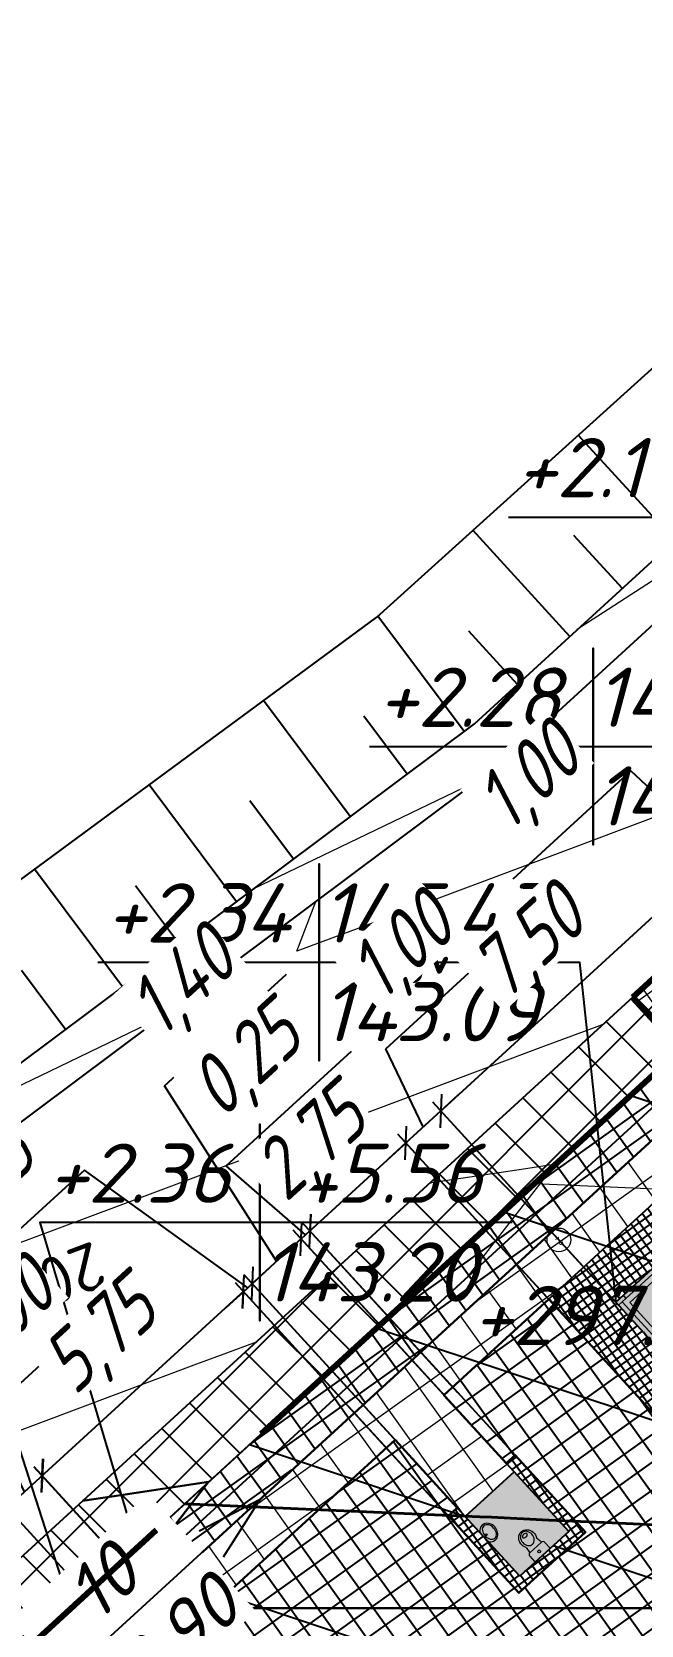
# Model space of a CAD drawing. Header units: metres. Extents: x 2302534 to 2308412, y 452340 to 454783.
# Drawn here: x 2308055.61 to 2308068.46, y 454466.4 to 454500.01 of the extents above; entities that cross this region are included whole.
import ezdxf
from ezdxf.enums import TextEntityAlignment as Align

# ---------------------------------------------------------------- set-up
doc = ezdxf.new("R2010")
doc.units = ezdxf.units.M
doc.linetypes.add('ACAD_ISO02W100', pattern=[15, 12, -3])
doc.linetypes.add('DASHED', pattern=[0.75, 0.5, -0.25])
for name, color, linetype in [('АД_серый', 250, 'Continuous'), ('ВП АД', 7, 'Continuous'), ('ГП_здания', 7, 'Continuous'), ('ГП_ПЗМ', 7, 'Continuous'), ('ГП_ПЗМ @ 0.5 (1)', 7, 'Continuous'), ('ГП_Размеры проезд', 7, 'Continuous'), ('ПП_Дорога_Покрытия_Газон', 3, 'Continuous')]:
    doc.layers.add(name, color=color, linetype=linetype)
for name, color, linetype, lineweight in [('ГП_АД том 3.2.6', 250, 'Continuous', 40), ('ГП_Борт_БР100.20.8', 15, 'Continuous', 30), ('ГП_ВП', 1, 'Continuous', 40), ('ГП_Границы ЗУ', 1, 'Continuous', 50), ('ГП_Контур здания', 250, 'Continuous', 40), ('ПД_Проект_Штрих_Тротуар', 24, 'Continuous', 9)]:
    doc.layers.add(name, color=color, linetype=linetype, lineweight=lineweight)
doc.layers.add('ГП_Штриховка отмостки', color=7, linetype='Continuous', true_color=0xfbfccf)
doc.styles.add('ASML', font='isocpeui.ttf')
doc.styles.add('Ck_rus', font='isocpeur.ttf', dxfattribs={"width": 0.8, "oblique": 15, "height": 2.5})
doc.styles.add('ISOCPEUR', font='isocpeur.ttf')
doc.styles.add('ISOCPEUR.ttf', font='isocpeur.ttf')
doc.styles.add('СПДС', font='isocpeur.ttf')
doc.dimstyles.new('Ck_Линейный р-р', dxfattribs={"dimscale": 0, "dimtxt": 2.5, "dimasz": 1, "dimexe": 0.5, "dimexo": 0.5, "dimtad": 1, "dimzin": 1, "dimtxsty": 'Ck_rus', "dimblk": 'OBLIQUE', "dimcen": 0, "dimdle": 0.1, "dimadec": 0, "dimazin": 0, "dimtfac": 1, "dimtofl": 0, "dimtmove": 1, "dimatfit": 3, "dimfxl": 1, "dimarcsym": 0})

# ---------------------------------------------------------------- blocks, each defined once
blk = doc.blocks.new('АД 3.2.6')
at = {"layer": 'АД_серый'}
h = blk.add_hatch(dxfattribs=at)
h.set_pattern_fill('ANSI37', color=256, scale=0.25)
h.set_pattern_definition([(45, (-2306981.54755, -453219.10406), (-0.56126600757, 0.56126600757), []), (135, (-2306981.54755, -453219.10406), (-0.56126600757, -0.56126600757), [])])
edge = h.paths.add_edge_path()
edge.add_line((1447.455, 1552.309), (1448.993, 1553.496))
edge.add_line((1448.993, 1553.496), (1448.069, 1554.678))
edge.add_line((1448.069, 1554.678), (1446.517, 1553.48))
edge.add_arc((1539.264, 1427.399), 156.52, 126.33875, 128.59765)
edge.add_line((1441.62, 1549.726), (1440.286, 1548.661))
edge.add_line((1440.286, 1548.661), (1432.438, 1542.427))
edge.add_line((1432.438, 1542.427), (1424.532, 1535.683))
edge.add_line((1424.532, 1535.683), (1399.624, 1514.545))
edge.add_line((1399.624, 1514.545), (1338.629, 1462.78))
edge.add_line((1338.629, 1462.78), (1277.634, 1411.016))
edge.add_arc((2570.054, -111.698), 1997.25, 130.323304, 132.475114)
edge.add_line((1221.371, 1361.415), (1158.76, 1304.093))
edge.add_line((1158.76, 1304.093), (1121.882, 1270.33))
edge.add_line((1121.882, 1270.33), (1072.465, 1225.087))
edge.add_line((1072.465, 1225.087), (1074.584, 1224.993))
edge.add_line((1074.584, 1224.993), (1122.895, 1269.223))
edge.add_line((1122.895, 1269.223), (1159.773, 1302.987))
edge.add_line((1159.773, 1302.987), (1222.384, 1360.309))
edge.add_arc((2570.054, -111.698), 1995.75, 130.323304, 132.475114, ccw=False)
edge.add_line((1278.604, 1409.872), (1339.6, 1461.637))
edge.add_line((1339.6, 1461.637), (1400.595, 1513.401))
edge.add_line((1400.595, 1513.401), (1433.38, 1541.224))
edge.add_line((1433.38, 1541.224), (1441.269, 1547.527))
edge.add_line((1441.269, 1547.527), (1442.568, 1548.565))
edge.add_arc((1539.19, 1427.498), 154.897, 126.31553, 128.59291, ccw=False)
for p, q in [((1109.175, 1267.519, 144.46), (1107.14, 1269.742, 144.46)), ((1106.962, 1265.493, 144.46), (1104.913, 1267.732, 144.46)), ((1108.069, 1266.506, 144.46), (1107.048, 1267.621, 144.46)), ((1104.732, 1263.488, 144.46), (1102.911, 1265.924, 144.46)), ((1105.856, 1264.48, 144.46), (1104.828, 1265.603, 144.46)), ((1102.329, 1261.692, 144.46), (1100.498, 1264.142, 144.46)), ((1103.531, 1262.59, 144.46), (1102.618, 1263.811, 144.46)), ((1099.926, 1259.896, 144.46), (1098.083, 1262.362, 144.46)), ((1101.128, 1260.794, 144.46), (1100.209, 1262.023, 144.46)), ((1097.523, 1258.1, 144.46), (1095.667, 1260.583, 144.46)), ((1098.725, 1258.998, 144.46), (1097.8, 1260.235, 144.46)), ((1096.322, 1257.202, 144.46), (1095.391, 1258.447, 144.46)), ((1106.486, 1253.522, 149.182), (1106.486, 1253.522, 149.182)), ((1098.741, 1246.432, 149.182), (1098.741, 1246.432, 149.182))]:
    blk.add_line(p, q, dxfattribs=at)
blk.add_lwpolyline([(1155.02, 1308.126), (1142.508, 1296.67), (1105.624, 1262.913), (1078.629, 1242.735), (1077.451, 1241.854), (1066.387, 1231.725), (1055.329, 1221.59), (1048.628, 1214.099), (1047.288, 1212.602), (1031.872, 1195.38), (736.844, 925.272), (717.749, 911.006), (708.665, 904.219), (686.538, 883.961), (663.087, 857.745), (404.937, 621.401)], dxfattribs=at)
blk.add_lwpolyline([(59.061, 297.283), (1052.55, 1206.854), (1054.025, 1208.205), (1057.401, 1204.516), (1064.777, 1211.27), (1075.841, 1221.399), (1072.465, 1225.087), (1073.94, 1226.437), (1221.371, 1361.415, -0.009404), (1277.723, 1411.091), (1417.195, 1529.457), (1424.532, 1535.683, 0.001297), (1432.438, 1542.427, 0.001252), (1440.286, 1548.661), (1441.585, 1549.698), (1441.62, 1549.726, -0.009857), (1446.517, 1553.48), (1448.069, 1554.678)], format="xyb", dxfattribs=at)
at = {"layer": 'АД_серый', "flags": 128}
blk.add_lwpolyline([(1448.995, 1553.495), (1448.845, 1553.381), (1448.221, 1552.903), (1447.455, 1552.309, 0.009857), (1442.603, 1548.593), (1442.568, 1548.565), (1441.269, 1547.527, -0.001252), (1433.414, 1541.289, -0.001297), (1425.503, 1534.54), (1418.166, 1528.313), (1278.693, 1409.948, 0.009404), (1222.384, 1360.309), (1074.584, 1224.993), (1077.96, 1221.305), (1065.79, 1210.163), (1057.307, 1202.397), (1053.932, 1206.085), (60.074, 296.177, 0.03779), (-4.063, 227.87), (-26.79, 199.672, -0.037789), (-91.804, 130.43), (-211.222, 21.099), (-212.235, 22.206)], format="xyb", dxfattribs=at)
at = {"layer": 'АД_серый', "linetype": 'Continuous', "flags": 128}
for points in [[(985.307, 1142.579), (1000.058, 1156.085), (1018.497, 1172.966), (1019.39, 1173.783), (1036.937, 1189.848), (1053.901, 1205.379), (1057.277, 1201.691), (1066.128, 1209.795), (1078.667, 1221.274), (1075.29, 1224.962), (1084.879, 1233.741), (1110.694, 1257.375), (1129.133, 1274.257), (1147.572, 1291.139), (1154.425, 1297.412), (1159.714, 1302.255), (1161.259, 1300.571), (1167.476, 1306.421), (1174.221, 1312.741), (1174.222, 1312.742), (1185.706, 1323.531), (1187.17, 1324.928)], [(954.581, 1131.713), (967.761, 1143.757), (973.036, 1148.577), (976.686, 1151.995), (991.521, 1165.41), (1010.037, 1182.207), (1010.916, 1183.039), (1028.694, 1198.851), (1043.958, 1216.239), (1045.27, 1217.768), (1051.861, 1225.378), (1062.553, 1234.431), (1063.313, 1235.084), (1064.83, 1236.387), (1074.549, 1245.023), (1102.887, 1265.902), (1121.443, 1282.656), (1140.329, 1299.05), (1147.248, 1305.252), (1152.588, 1310.039)], [(970.608, 1140.647), (975.879, 1145.472), (979.567, 1148.849), (994.318, 1162.354), (1012.757, 1179.236), (1013.65, 1180.053), (1031.197, 1196.118), (1046.613, 1213.339), (1047.953, 1214.837), (1054.654, 1222.328), (1064.975, 1231.787), (1065.713, 1232.463), (1067.187, 1233.813), (1076.775, 1242.591), (1104.949, 1263.65), (1123.391, 1280.529), (1141.832, 1297.408), (1148.685, 1303.682), (1153.974, 1308.524)]]:
    blk.add_lwpolyline(points, dxfattribs=at)
blk = doc.blocks.new('A$Cc85c39c8')
h = blk.add_hatch(color=1)
h.dxf.hatch_style = 1
h.paths.add_polyline_path([(30.673, 25.243), (36.169, 30.346), (34.196, 32.471), (28.7, 27.368)])
h = blk.add_hatch(color=1)
h.dxf.hatch_style = 1
h.paths.add_polyline_path([(25.555, 22.819), (26.713, 21.57), (27.741, 22.52), (26.585, 23.77)])
at = {"layer": 'ГП_здания', "linetype": 'Continuous', "lineweight": 13}
blk.add_hatch(color=256, dxfattribs=at).paths.add_polyline_path([(26.015, 22.426, -1), (25.991, 22.452, -1)])
at = {"layer": 'ГП_Штриховка отмостки'}
h = blk.add_hatch(dxfattribs=at)
h.set_pattern_fill('ANSI37', color=8, scale=0.05, angle=-189.078)
h.set_pattern_definition([(215.9220205915, (-2304838.7157, -470413.08856), (0.093136027565, -0.128558324777), []), (305.9220205915, (-2304838.7157, -470413.08856), (0.128558324777, 0.093136027565), [])])
h.paths.add_polyline_path([(30.62, 23.829), (37.582, 30.294), (34.248, 33.884), (27.286, 27.42)])
h.paths.add_polyline_path([(30.673, 25.243), (36.169, 30.346), (34.196, 32.471), (28.7, 27.368)], flags=16)
h = blk.add_hatch(dxfattribs=at)
h.set_pattern_fill('ANSI37', color=8, scale=0.05, angle=-189.078)
h.set_pattern_definition([(215.9220205915, (-2304838.92709, -470414.98115), (0.093136027565, -0.128558324777), []), (305.9220205915, (-2304838.92709, -470414.98115), (0.128558324777, 0.093136027565), [])])
h.paths.add_polyline_path([(26.713, 21.57), (25.385, 23.002), (25.202, 22.833), (26.699, 21.217), (28.094, 22.506), (26.599, 24.123), (26.415, 23.953), (27.741, 22.52)])
at = {"layer": 'ПД_Проект_Штрих_Тротуар'}
h = blk.add_hatch(dxfattribs=at)
h.set_pattern_fill('ANSI37', color=256, scale=0.25, angle=-9.0787)
h.set_pattern_definition([(35.921269007, (-2304840.4765, -470414.7235), (-0.46567170588, 0.64279773245), []), (125.921269007, (-2304840.4765, -470414.7235), (-0.64279773245, -0.46567170588), [])])
h.paths.add_polyline_path([(-2.369, -0.109), (-3.049, 0.624), (13.075, 15.592), (11.374, 17.424), (12.473, 18.445), (14.174, 16.613), (30.708, 31.962), (29.007, 33.794), (30.106, 34.814), (31.807, 32.982), (41.572, 42.048), (42.253, 41.316), (25.09, 25.381), (26.585, 23.77), (25.555, 22.819), (24.065, 24.427), (13.755, 14.859), (18.433, 9.82), (17.334, 8.8), (12.656, 13.839)])
at = {"layer": 'ПП_Дорога_Покрытия_Газон'}
h = blk.add_hatch(dxfattribs=at)
h.set_pattern_fill('ANSI37', color=256, scale=0.15, angle=-9.0787)
h.set_pattern_definition([(35.921269007, (-2304840.47647, -470414.7235), (-0.27940302353, 0.38567863947), []), (125.921269007, (-2304840.47647, -470414.7235), (-0.38567863947, -0.27940302353), [])])
h.paths.add_polyline_path([(31.807, 32.982), (41.572, 42.048), (46.997, 36.209), (40.459, 30.138), (35.716, 35.246), (34.248, 33.884), (37.582, 30.294), (30.612, 23.822), (27.294, 27.428), (25.089, 25.381), (26.415, 23.953), (26.599, 24.123), (28.094, 22.506), (26.699, 21.217), (25.202, 22.832), (25.385, 23.002), (24.063, 24.429), (19.663, 20.345), (24.344, 15.302), (17.334, 8.8), (12.656, 13.839), (6.426, 8.055), (9.352, 4.904), (0.557, -3.26), (-3.049, 0.624), (13.075, 15.592), (12.394, 16.325), (-4.462, 0.676), (0.504, -4.674), (15.529, 9.274), (17.32, 7.344), (48.412, 36.156), (41.622, 43.459), (31.127, 33.715)])
h.paths.add_polyline_path([(30.027, 32.695), (13.494, 17.346), (14.174, 16.613), (30.708, 31.962)], flags=17)
for points in [[(-2.369, -0.109), (-3.049, 0.624), (13.075, 15.592), (11.374, 17.424), (12.473, 18.445), (14.174, 16.613), (30.708, 31.962), (29.007, 33.794), (30.106, 34.814), (31.807, 32.982), (41.572, 42.048), (42.253, 41.316), (25.09, 25.381), (26.585, 23.77), (25.555, 22.819), (24.065, 24.427), (13.755, 14.859), (18.433, 9.82), (17.334, 8.8), (12.656, 13.839)], [(26.713, 21.57), (25.385, 23.002), (25.202, 22.833), (26.699, 21.217), (28.094, 22.506), (26.599, 24.123), (26.415, 23.953), (27.741, 22.52)]]:
    blk.add_lwpolyline(points, close=True)
for points in [[(25.779, 24.638), (25.09, 25.381)], [(24.753, 23.686), (24.063, 24.429)]]:
    blk.add_lwpolyline(points)
at = {"layer": 'ГП_Борт_БР100.20.8'}
blk.add_lwpolyline([(14.174, 16.613), (30.708, 31.962), (29.007, 33.794), (30.106, 34.814), (31.807, 32.982), (41.572, 42.048), (42.252, 41.317), (46.995, 36.208), (40.459, 30.138), (35.716, 35.247), (34.248, 33.884), (37.582, 30.294), (30.62, 23.829), (27.286, 27.42), (25.09, 25.381), (26.415, 23.953), (26.599, 24.123), (28.094, 22.506), (26.699, 21.217), (25.202, 22.833), (25.385, 23.002), (24.063, 24.429), (19.663, 20.345)], dxfattribs=at)
at = {"layer": 'ГП_здания', "linetype": 'Continuous', "lineweight": 13}
for p, q in [((34.928, 33.152), (28.7, 27.368)), ((31.719, 29.884), (28.997, 27.357)), ((28.7, 27.368), (30.673, 25.243)), ((30.684, 25.54), (28.997, 27.357)), ((26.037, 22.299), (25.866, 22.484)), ((26.925, 22.065), (27.167, 22.29)), ((27.167, 22.29), (27.063, 22.376)), ((27.238, 22.287), (27.34, 22.177)), ((26.847, 22.176), (26.925, 22.065)), ((26.923, 21.995), (27.025, 21.885)), ((27.025, 21.885), (27.025, 21.885)), ((27.339, 22.149), (27.053, 21.884)), ((27.34, 22.177), (27.34, 22.177))]:
    blk.add_line(p, q, dxfattribs=at)
at = {"layer": 'ГП_здания', "linetype": 'DASHED', "lineweight": 13, "ltscale": 500}
for p, q in [((28.915, 27.445), (31.649, 29.984)), ((30.688, 25.381), (28.838, 27.374))]:
    blk.add_line(p, q, dxfattribs=at)
at = {"layer": 'ГП_здания', "lineweight": 13, "ltscale": 50, "extrusion": (-0.732808, -0.680436, 0), "elevation": -39.653}
blk.add_lwpolyline([(-0.528, 0), (-2.054, 0)], dxfattribs=at)
at = {"layer": 'ГП_здания', "linetype": 'Continuous', "lineweight": 13}
blk.add_lwpolyline([(28.915, 27.445), (28.761, 27.302), (28.699, 27.368), (28.853, 27.511)], close=True, dxfattribs=at)
for centre, radius in [((27.491, 28.67), 0.25), ((26.003, 22.439), 0.0175), ((27.121, 22.097), 0.03)]:
    blk.add_circle(centre, radius, dxfattribs=at)
for centre, radius, start, end in [((27.201, 22.253), 0.05, 42.8721, 132.8721), ((26.959, 22.029), 0.05, 132.8721, 222.8721), ((27.039, 21.898), 0.02, 222.8721, 312.8721), ((27.325, 22.164), 0.02, 312.8721, 42.8721)]:
    blk.add_arc(centre, radius, start, end, dxfattribs=at)
blk.add_ellipse((26.054, 22.487), major_axis=(0.143, -0.154), ratio=0.833333, start_param=5.35589, end_param=10.352073, dxfattribs=at)
at = {"layer": 'ГП_здания', "linetype": 'Continuous', "lineweight": 13, "extrusion": (0, 0, -1)}
for centre, major_axis, ratio in [((26.067, 22.499), (0.119, -0.128), 0.7), ((26.869, 22.368), (-0.112, 0.121), 0.787879)]:
    blk.add_ellipse(centre, major_axis=major_axis, ratio=ratio, dxfattribs=at)
for centre, major_axis, ratio, start_param, end_param in [((26.876, 22.361), (-0.136, 0.147), 0.9, 4.096226, 8.470144), ((26.815, 22.427), (-0.0454, -0.0421), 0.577044, -3.141592653589793, 3.141592653589793)]:
    blk.add_ellipse(centre, major_axis=major_axis, ratio=ratio, start_param=start_param, end_param=end_param, dxfattribs=at)
at = {"layer": 'ГП_Контур здания', "lineweight": 13, "ltscale": 100}
for points in [[(30.673, 25.243), (36.169, 30.346), (34.196, 32.471), (28.7, 27.368)], [(25.555, 22.819), (26.713, 21.57), (27.741, 22.52), (26.585, 23.77)]]:
    blk.add_lwpolyline(points, close=True, dxfattribs=at)
at = {"layer": 'ПП_Дорога_Покрытия_Газон'}
blk.add_lwpolyline([(17.32, 7.344), (48.412, 36.156), (41.622, 43.459), (31.127, 33.715), (31.807, 32.982), (41.572, 42.048), (46.997, 36.209), (40.459, 30.138), (35.715, 35.246), (34.248, 33.884), (37.582, 30.294), (30.612, 23.822), (27.294, 27.428), (25.089, 25.381), (26.415, 23.953), (26.599, 24.123), (28.094, 22.506), (26.699, 21.217), (25.202, 22.832), (25.385, 23.002), (24.063, 24.429), (19.663, 20.345)], dxfattribs=at)
blk.add_lwpolyline([(30.027, 32.695), (13.494, 17.346), (14.174, 16.613), (30.708, 31.962)], close=True, dxfattribs=at)
at = {"layer": 'ГП_здания', "linetype": 'Continuous', "lineweight": 13, "style": 'ISOCPEUR'}
blk.add_text('2', height=0.175, rotation=222.8777, dxfattribs=at).set_placement((27.447, 28.706), align=Align.CENTER)
blk = doc.blocks.new('_Oblique')
at = {"color": 0, "linetype": 'ByBlock', "lineweight": -2}
blk.add_line((-0.5, -0.5), (0.5, 0.5), dxfattribs=at)
blk = doc.blocks.new('*D161')
at = {"layer": 'ГП_Размеры проезд', "color": 0, "lineweight": -2, "transparency": 16777216}
for p, q in [((2308050.577, 454464.749), (2308055.119, 454468.907)), ((2308058.832, 454464.777), (2308054.913, 454469.058)), ((2308054.364, 454460.686), (2308050.445, 454464.967))]:
    blk.add_line(p, q, dxfattribs=at)
at = {"layer": 'ГП_Размеры проезд', "color": 0, "lineweight": -2, "transparency": 16777216, "xscale": 0.5, "yscale": 0.5, "zscale": 0.5}
for p, rotation in [((2308055.082, 454468.873), 42.47542313938519), ((2308050.614, 454464.782), 222.4754231393852)]:
    blk.add_blockref('_Oblique', p, dxfattribs=dict(at, rotation=rotation))
at = {"layer": 'ГП_Размеры проезд', "color": 0, "lineweight": 25, "transparency": 16777216, "insert": (2308052.004, 454467.75), "char_height": 1.25, "attachment_point": 5, "rotation": 42.4754, "style": 'Ck_rus', "bg_fill": 3, "box_fill_scale": 1.1, "bg_fill_color": 9, "bg_fill_true_color": 13158600, "bg_fill_transparency": 0}
blk.add_mtext('6,06', dxfattribs=at)
blk = doc.blocks.new('*D159')
at = {"layer": 'ГП_Размеры проезд', "color": 0, "lineweight": -2, "transparency": 16777216}
for p, q in [((2308054.657, 454470.857), (2308057.154, 454473.143)), ((2308055.452, 454469.212), (2308054.657, 454470.857)), ((2308055.045, 454468.84), (2308055.858, 454469.584)), ((2308059.684, 454465.33), (2308055.652, 454469.734)), ((2308058.946, 454464.654), (2308054.913, 454469.058))]:
    blk.add_line(p, q, dxfattribs=at)
at = {"layer": 'ГП_Размеры проезд', "color": 0, "lineweight": -2, "transparency": 16777216, "xscale": 0.5, "yscale": 0.5, "zscale": 0.5}
for p, rotation in [((2308055.821, 454469.55), 42.4750960845537), ((2308055.082, 454468.873), 222.4750960845537)]:
    blk.add_blockref('_Oblique', p, dxfattribs=dict(at, rotation=rotation))
at = {"layer": 'ГП_Размеры проезд', "color": 0, "lineweight": 25, "transparency": 16777216, "insert": (2308055.061, 454472.922), "char_height": 1.25, "attachment_point": 5, "rotation": 42.4751, "style": 'Ck_rus', "bg_fill": 3, "box_fill_scale": 1.1, "bg_fill_color": 9, "bg_fill_true_color": 13158600, "bg_fill_transparency": 0}
blk.add_mtext('1,00', dxfattribs=at)
blk = doc.blocks.new('*D160')
at = {"layer": 'ГП_Размеры проезд', "color": 0, "lineweight": -2, "transparency": 16777216}
for p, q in [((2308064.373, 454468.727), (2308059.902, 454473.619)), ((2308055.788, 454469.52), (2308060.108, 454473.468)), ((2308060.127, 454464.847), (2308055.657, 454469.739))]:
    blk.add_line(p, q, dxfattribs=at)
at = {"layer": 'ГП_Размеры проезд', "color": 0, "lineweight": -2, "transparency": 16777216, "xscale": 0.5, "yscale": 0.5, "zscale": 0.5}
for p, rotation in [((2308060.071, 454473.434), 42.42428897862463), ((2308055.825, 454469.554), 222.4242889786246)]:
    blk.add_blockref('_Oblique', p, dxfattribs=dict(at, rotation=rotation))
at = {"layer": 'ГП_Размеры проезд', "color": 0, "lineweight": 25, "transparency": 16777216, "insert": (2308057.105, 454472.417), "char_height": 1.25, "attachment_point": 5, "rotation": 42.4243, "style": 'Ck_rus', "bg_fill": 3, "box_fill_scale": 1.1, "bg_fill_color": 9, "bg_fill_true_color": 13158600, "bg_fill_transparency": 0}
blk.add_mtext('5,75', dxfattribs=at)
blk = doc.blocks.new('*D162')
at = {"layer": 'ГП_Размеры проезд', "color": 0, "lineweight": -2, "transparency": 16777216}
for p, q in [((2308056.714, 454475.997), (2308054.069, 454473.578)), ((2308060.161, 454473.516), (2308056.714, 454475.997)), ((2308060.253, 454473.601), (2308060.622, 454473.938)), ((2308064.405, 454468.691), (2308059.9, 454473.616)), ((2308060.068, 454473.432), (2308060.253, 454473.601)), ((2308064.589, 454468.86), (2308060.084, 454473.785)), ((2308060.068, 454473.432), (2308059.7, 454473.094))]:
    blk.add_line(p, q, dxfattribs=at)
at = {"layer": 'ГП_Размеры проезд', "color": 0, "lineweight": -2, "transparency": 16777216, "xscale": 0.5, "yscale": 0.5, "zscale": 0.5}
for p, rotation in [((2308060.253, 454473.601), 222.448543739665), ((2308060.068, 454473.432), 42.44854373966496)]:
    blk.add_blockref('_Oblique', p, dxfattribs=dict(at, rotation=rotation))
at = {"layer": 'ГП_Размеры проезд', "color": 0, "lineweight": 25, "transparency": 16777216, "insert": (2308054.548, 454475.71), "char_height": 1.25, "attachment_point": 5, "rotation": 42.4485, "style": 'Ck_rus', "bg_fill": 3, "box_fill_scale": 1.1, "bg_fill_color": 9, "bg_fill_true_color": 13158600, "bg_fill_transparency": 0}
blk.add_mtext('0,25', dxfattribs=at)
blk = doc.blocks.new('*D163')
at = {"layer": 'ГП_Размеры проезд', "color": 0, "lineweight": -2, "transparency": 16777216}
for p, q in [((2308063.07, 454478.552), (2308065.566, 454480.838)), ((2308063.864, 454476.907), (2308063.07, 454478.552)), ((2308064.233, 454477.245), (2308064.602, 454477.582)), ((2308063.496, 454476.569), (2308064.233, 454477.245)), ((2308067.97, 454473.164), (2308064.064, 454477.429)), ((2308063.496, 454476.569), (2308063.127, 454476.232)), ((2308067.232, 454472.489), (2308063.327, 454476.754))]:
    blk.add_line(p, q, dxfattribs=at)
at = {"layer": 'ГП_Размеры проезд', "color": 0, "lineweight": -2, "transparency": 16777216, "xscale": 0.5, "yscale": 0.5, "zscale": 0.5}
for p, rotation in [((2308064.233, 454477.245), 222.481063763423), ((2308063.496, 454476.569), 42.48106376342298)]:
    blk.add_blockref('_Oblique', p, dxfattribs=dict(at, rotation=rotation))
at = {"layer": 'ГП_Размеры проезд', "color": 0, "lineweight": 25, "transparency": 16777216, "insert": (2308063.474, 454480.617), "char_height": 1.25, "attachment_point": 5, "rotation": 42.4811, "style": 'Ck_rus', "bg_fill": 3, "box_fill_scale": 1.1, "bg_fill_color": 9, "bg_fill_true_color": 13158600, "bg_fill_transparency": 0}
blk.add_mtext('1,00', dxfattribs=at)
blk = doc.blocks.new('*D165')
at = {"layer": 'ГП_Размеры проезд', "color": 0, "lineweight": -2, "transparency": 16777216}
for p, q in [((2308058.404, 454477.775), (2308060.976, 454480.127)), ((2308060.769, 454474.073), (2308058.404, 454477.775)), ((2308060.216, 454473.567), (2308061.323, 454474.579)), ((2308064.287, 454471.264), (2308061.117, 454474.73)), ((2308063.254, 454470.319), (2308060.084, 454473.785))]:
    blk.add_line(p, q, dxfattribs=at)
at = {"layer": 'ГП_Размеры проезд', "color": 0, "lineweight": -2, "transparency": 16777216, "xscale": 0.5, "yscale": 0.5, "zscale": 0.5}
for p, rotation in [((2308061.286, 454474.545), 42.44854377136621), ((2308060.253, 454473.601), 222.4485437713662)]:
    blk.add_blockref('_Oblique', p, dxfattribs=dict(at, rotation=rotation))
at = {"layer": 'ГП_Размеры проезд', "color": 0, "lineweight": 25, "transparency": 16777216, "insert": (2308058.846, 454479.874), "char_height": 1.25, "attachment_point": 5, "rotation": 42.4485, "style": 'Ck_rus', "bg_fill": 3, "box_fill_scale": 1.1, "bg_fill_color": 9, "bg_fill_true_color": 13158600, "bg_fill_transparency": 0}
blk.add_mtext('1,40', dxfattribs=at)
blk = doc.blocks.new('*D164')
at = {"layer": 'ГП_Размеры проезд', "color": 0, "lineweight": -2, "transparency": 16777216}
for p, q in [((2308061.434, 454474.68), (2308063.532, 454476.603)), ((2308066.62, 454473.157), (2308063.327, 454476.753)), ((2308064.595, 454471.302), (2308061.302, 454474.899))]:
    blk.add_line(p, q, dxfattribs=at)
at = {"layer": 'ГП_Размеры проезд', "color": 0, "lineweight": -2, "transparency": 16777216, "xscale": 0.5, "yscale": 0.5, "zscale": 0.5, "rotation": 42.48406041682941}
blk.add_blockref('_Oblique', (2308063.496, 454476.569), dxfattribs=at)
at = {"layer": 'ГП_Размеры проезд', "color": 0, "lineweight": 25, "transparency": 16777216, "insert": (2308061.546, 454476.478), "char_height": 1.25, "attachment_point": 5, "rotation": 42.4841, "style": 'Ck_rus', "bg_fill": 3, "box_fill_scale": 1.1, "bg_fill_color": 9, "bg_fill_true_color": 13158600, "bg_fill_transparency": 0}
blk.add_mtext('2,75', dxfattribs=at)
at = {"layer": 'ГП_Размеры проезд', "color": 0, "lineweight": -2, "transparency": 16777216, "xscale": 0.5, "yscale": 0.5, "zscale": 0.5, "rotation": 222.4840604168295}
blk.add_blockref('_Oblique', (2308061.47, 454474.714), dxfattribs=at)
blk = doc.blocks.new('*D166')
at = {"layer": 'ГП_Размеры проезд', "color": 0, "lineweight": -2, "transparency": 16777216}
for p, q in [((2308064.196, 454477.211), (2308069.801, 454482.343)), ((2308073.526, 454478.201), (2308069.595, 454482.494)), ((2308067.995, 454473.136), (2308064.064, 454477.429))]:
    blk.add_line(p, q, dxfattribs=at)
at = {"layer": 'ГП_Размеры проезд', "color": 0, "lineweight": -2, "transparency": 16777216, "xscale": 0.5, "yscale": 0.5, "zscale": 0.5}
for p, rotation in [((2308069.764, 454482.31), 42.48106379149588), ((2308064.233, 454477.245), 222.4810637914959)]:
    blk.add_blockref('_Oblique', p, dxfattribs=dict(at, rotation=rotation))
at = {"layer": 'ГП_Размеры проезд', "color": 0, "lineweight": 25, "transparency": 16777216, "insert": (2308066.154, 454480.699), "char_height": 1.25, "attachment_point": 5, "rotation": 42.4811, "style": 'Ck_rus', "bg_fill": 3, "box_fill_scale": 1.1, "bg_fill_color": 9, "bg_fill_true_color": 13158600, "bg_fill_transparency": 0}
blk.add_mtext('7,50', dxfattribs=at)
blk = doc.blocks.new('*D168')
at = {"layer": 'ГП_Размеры проезд', "color": 0, "lineweight": -2, "transparency": 16777216}
for p, q in [((2308068.245, 454484.416), (2308065.749, 454482.13)), ((2308070.133, 454482.647), (2308068.245, 454484.416)), ((2308069.727, 454482.276), (2308070.539, 454483.019)), ((2308074.428, 454478.697), (2308070.333, 454483.169)), ((2308073.691, 454478.022), (2308069.595, 454482.494))]:
    blk.add_line(p, q, dxfattribs=at)
at = {"layer": 'ГП_Размеры проезд', "color": 0, "lineweight": -2, "transparency": 16777216, "xscale": 0.5, "yscale": 0.5, "zscale": 0.5}
for p, rotation in [((2308070.502, 454482.985), 42.48106376021776), ((2308069.764, 454482.31), 222.4810637602177)]:
    blk.add_blockref('_Oblique', p, dxfattribs=dict(at, rotation=rotation))
at = {"layer": 'ГП_Размеры проезд', "color": 0, "lineweight": 25, "transparency": 16777216, "insert": (2308066.153, 454484.195), "char_height": 1.25, "attachment_point": 5, "rotation": 42.4811, "style": 'Ck_rus', "bg_fill": 3, "box_fill_scale": 1.1, "bg_fill_color": 9, "bg_fill_true_color": 13158600, "bg_fill_transparency": 0}
blk.add_mtext('1,00', dxfattribs=at)
blk = doc.blocks.new('BD_Cart_Mark')
at = {"color": 1, "linetype": 'ByBlock', "lineweight": -2, "transparency": 33554687, "style": 'СПДС'}
for tag, p in [('G_C_H_001', (-4.833, 0.833)), ('G_C_H2_001', (-4.833, -3.333))]:
    blk.add_attdef(tag, p, '', height=2.5, dxfattribs=at)
at = {"color": 26, "linetype": 'ByBlock', "lineweight": -2, "transparency": 33554687, "style": 'СПДС'}
blk.add_attdef('G_C_Red_001', (0.583, 0.833), '', height=2.5, dxfattribs=at)
at = {"color": 176, "linetype": 'ByBlock', "lineweight": -2, "transparency": 33554687, "style": 'СПДС'}
blk.add_attdef('G_C_Black_001', (0.583, -3.333), '', height=2.5, dxfattribs=at)
at = {"color": 214, "linetype": 'ByBlock', "lineweight": -2, "transparency": 33554687, "style": 'СПДС'}
blk.add_attdef('G_C_Dop_001', (0.583, -7.5), '', height=2.5, dxfattribs=at)
blk = doc.blocks.new('BD_Cart_Volume')
at = {"color": 1, "linetype": 'ByBlock', "lineweight": -2, "transparency": 33554687, "style": 'СПДС'}
blk.add_attdef('Volume_001', (-2.125, 0.75), '', height=2.5, dxfattribs=at)
at = {"color": 7, "linetype": 'ByBlock', "lineweight": -2, "transparency": 33554687, "style": 'СПДС'}
blk.add_attdef('Area_001', (-1.0625, -1.625), '', height=1.25, dxfattribs=at)
blk = doc.blocks.new('ПЗМ_площадка 4')
at = {"layer": 'ГП_ПЗМ', "flags": 128}
for points in [[(31.146, 149.357), (35.605, 149.357), (35.605, 151.432), (35.605, 147.282), (35.605, 149.357), (40.967, 149.357), (40.066, 142.959)], [(28.216, 144.515), (32.935, 144.515), (32.935, 146.59), (32.935, 142.44), (32.935, 144.515), (38.299, 144.515), (38.943, 137.864)], [(22.484, 139.965), (27.155, 139.965), (27.155, 142.04), (27.155, 137.89), (27.155, 139.965), (32.647, 139.965), (33.412, 132.799)], [(8.095, 138.53), (12.611, 138.53), (12.611, 140.605), (12.611, 136.455), (12.611, 138.53), (17.975, 138.53), (21.912, 126.338)], [(31.223, 134.475), (25.904, 134.475), (25.904, 136.55), (25.904, 132.4), (25.904, 134.475), (21.259, 134.475), (24.265, 124.422)]]:
    blk.add_lwpolyline(points, dxfattribs=at)
at = {"layer": 'ГП_ПЗМ @ 0.5 (1)'}
ref = blk.add_blockref('BD_Cart_Mark', (35.605, 149.357), dxfattribs=dict(at, xscale=0.5, yscale=0.5, zscale=0.5))
ref.add_attrib('G_C_Red_001', '145.29', (35.642, 149.774), dxfattribs={"layer": '0', "color": 26, "linetype": 'ByBlock', "lineweight": -2, "transparency": 33554687, "height": 1.25, "style": 'ASML'})
ref.add_attrib('G_C_Black_001', '143.11', (35.642, 147.691), dxfattribs={"layer": '0', "color": 176, "linetype": 'ByBlock', "lineweight": -2, "transparency": 33554687, "height": 1.25, "style": 'ASML'})
ref.add_attrib('G_C_H_001', '+2.18', (31.305, 149.774), dxfattribs={"layer": '0', "color": 5, "linetype": 'ByBlock', "lineweight": -2, "transparency": 33554687, "height": 1.25, "style": 'ASML'})
ref = blk.add_blockref('BD_Cart_Mark', (32.935, 144.515), dxfattribs=dict(at, xscale=0.5, yscale=0.5, zscale=0.5))
ref.add_attrib('G_C_Red_001', '145.36', (32.972, 144.931), dxfattribs={"layer": '0', "color": 26, "linetype": 'ByBlock', "lineweight": -2, "transparency": 33554687, "height": 1.25, "style": 'ASML'})
ref.add_attrib('G_C_Black_001', '143.08', (32.972, 142.848), dxfattribs={"layer": '0', "color": 176, "linetype": 'ByBlock', "lineweight": -2, "transparency": 33554687, "height": 1.25, "style": 'ASML'})
ref.add_attrib('G_C_H_001', '+2.28', (28.375, 144.931), dxfattribs={"layer": '0', "color": 5, "linetype": 'ByBlock', "lineweight": -2, "transparency": 33554687, "height": 1.25, "style": 'ASML'})
ref = blk.add_blockref('BD_Cart_Mark', (27.155, 139.965), dxfattribs=dict(at, xscale=0.5, yscale=0.5, zscale=0.5))
ref.add_attrib('G_C_Red_001', '145.43', (27.192, 140.381), dxfattribs={"layer": '0', "color": 26, "linetype": 'ByBlock', "lineweight": -2, "transparency": 33554687, "height": 1.25, "style": 'ASML'})
ref.add_attrib('G_C_Black_001', '143.09', (27.192, 138.298), dxfattribs={"layer": '0', "color": 176, "linetype": 'ByBlock', "lineweight": -2, "transparency": 33554687, "height": 1.25, "style": 'ASML'})
ref.add_attrib('G_C_H_001', '+2.34', (22.643, 140.381), dxfattribs={"layer": '0', "color": 5, "linetype": 'ByBlock', "lineweight": -2, "transparency": 33554687, "height": 1.25, "style": 'ASML'})
ref = blk.add_blockref('BD_Cart_Mark', (25.904, 134.475), dxfattribs=dict(at, xscale=0.5, yscale=0.5, zscale=0.5))
ref.add_attrib('G_C_Red_001', '145.56', (25.941, 134.892), dxfattribs={"layer": '0', "color": 26, "linetype": 'ByBlock', "lineweight": -2, "transparency": 33554687, "height": 1.25, "style": 'ASML'})
ref.add_attrib('G_C_Black_001', '143.20', (25.941, 132.808), dxfattribs={"layer": '0', "color": 176, "linetype": 'ByBlock', "lineweight": -2, "transparency": 33554687, "height": 1.25, "style": 'ASML'})
ref.add_attrib('G_C_H_001', '+2.36', (21.418, 134.892), dxfattribs={"layer": '0', "color": 5, "linetype": 'ByBlock', "lineweight": -2, "transparency": 33554687, "height": 1.25, "style": 'ASML'})
ref = blk.add_blockref('BD_Cart_Volume', (33.522, 131.5), dxfattribs=dict(at, xscale=0.5, yscale=0.5, zscale=0.5))
ref.add_attrib('Volume_001', '+297.44', (30.38, 131.891), dxfattribs={"layer": '0', "color": 1, "linetype": 'ByBlock', "lineweight": -2, "transparency": 33554687, "height": 1.25, "style": 'ASML'})
blk = doc.blocks.new('*D248')
at = {"layer": 'ГП_Размеры проезд', "color": 0, "lineweight": -2, "transparency": 16777216}
for p, q in [((2308059.703, 454476.085), (2308062.348, 454478.504)), ((2308061.38, 454474.632), (2308059.703, 454476.085)), ((2308065.809, 454469.976), (2308061.304, 454474.901)), ((2308061.473, 454474.716), (2308061.841, 454475.054)), ((2308061.288, 454474.548), (2308060.919, 454474.21)), ((2308065.624, 454469.807), (2308061.119, 454474.732)), ((2308061.288, 454474.548), (2308061.473, 454474.716))]:
    blk.add_line(p, q, dxfattribs=at)
at = {"layer": 'ГП_Размеры проезд', "color": 0, "lineweight": -2, "transparency": 16777216, "xscale": 0.5, "yscale": 0.5, "zscale": 0.5}
for p, rotation in [((2308061.288, 454474.548), 42.44854373966496), ((2308061.473, 454474.716), 222.448543739665)]:
    blk.add_blockref('_Oblique', p, dxfattribs=dict(at, rotation=rotation))
at = {"layer": 'ГП_Размеры проезд', "color": 0, "lineweight": 25, "transparency": 16777216, "insert": (2308060.182, 454478.217), "char_height": 1.25, "attachment_point": 5, "rotation": 42.4485, "style": 'Ck_rus', "bg_fill": 3, "box_fill_scale": 1.1, "bg_fill_color": 9, "bg_fill_true_color": 13158600, "bg_fill_transparency": 0}
blk.add_mtext('0,25', dxfattribs=at)

msp = doc.modelspace()

# ---------------------------------------------------------------- hatches: boundary and pattern name
at = {"layer": 'ГП_ПЗМ'}
h = msp.add_hatch(dxfattribs=at)
h.set_pattern_fill('ANSI31', color=1, angle=5156.6201562, style=0)
h.paths.add_polyline_path([(2308087.546, 454486.754), (2308090.113, 454484.082), (2308089.947, 454479.403), (2308084.867, 454481.99), (2308081.511, 454485.655), (2308078.269, 454486.754), (2308080.958, 454489.216), (2308081.296, 454488.847), (2308083.557, 454490.921)])
h.paths.add_polyline_path([(2308074.577, 454464.836), (2308076.643, 454466.754), (2308077.851, 454467.877)], flags=17)
h.paths.add_polyline_path([(2308038.292, 454442.697), (2308034.578, 454446.753), (2308039.022, 454446.754), (2308038.079, 454445.89), (2308039.632, 454444.194), (2308042.428, 454446.754), (2308051.009, 454446.754), (2308042.158, 454438.462), (2308036.662, 454438.753), (2308036.132, 454439.362), (2308035.475, 454440.117)])
h.paths.add_polyline_path([(2308080.497, 454477.996), (2308084.867, 454481.99), (2308081.511, 454485.655), (2308077.145, 454481.657)], flags=16)
h.paths.add_polyline_path([(2308073.455, 454478.279), (2308074.577, 454477.054), (2308080.497, 454477.996), (2308077.145, 454481.545), (2308077.328, 454485.893), (2308056.424, 454466.754), (2308077.851, 454467.877), (2308089.947, 454479.403), (2308084.291, 454481.463), (2308080.497, 454477.996), (2308074.577, 454475.375), (2308069.882, 454471.075), (2308067.924, 454473.214)])
h.paths.add_polyline_path([(2308054.577, 454465.063), (2308034.578, 454446.753), (2308039.022, 454446.754), (2308045.455, 454452.643), (2308047.007, 454450.948), (2308042.428, 454446.754), (2308051.009, 454446.754), (2308054.577, 454450.057), (2308054.577, 454460.453), (2308054.303, 454460.753), (2308054.577, 454461.004)])
h.paths.add_polyline_path([(2308058.953, 454450.48), (2308054.577, 454450.057), (2308054.577, 454460.453), (2308057.601, 454457.148), (2308062.07, 454461.241), (2308058.777, 454464.838), (2308054.577, 454461.004), (2308054.577, 454465.063), (2308056.424, 454466.754), (2308077.851, 454467.877), (2308074.577, 454464.836), (2308058.953, 454450.48)])
h.paths.add_polyline_path([(2308080.497, 454477.996), (2308084.867, 454481.99), (2308081.511, 454485.655), (2308077.145, 454481.657)], flags=17)
h.paths.add_polyline_path([(2308064.748, 454468.687), (2308065.897, 454467.43), (2308066.931, 454468.373), (2308065.784, 454469.631)], flags=16)

# ---------------------------------------------------------------- linework, layer by layer
at = {"layer": 'ВП АД', "color": 5, "linetype": 'Continuous', "lineweight": 20, "flags": 128}
for points, elevation in [([(2308072.179, 454490.677), (2308067.883, 454487.896), (2308067.113, 454487.397)], 145.1), ([(2308074.974, 454485.771), (2308074.056, 454485.427), (2308073.721, 454485.302), (2308068.309, 454483.276), (2308068.085, 454483.192), (2308067.303, 454482.899), (2308062.448, 454481.082), (2308062.181, 454480.982), (2308061.196, 454480.613), (2308061.593, 454481.662), (2308061.593, 454481.662)], 145.1), ([(2308064.932, 454484.165), (2308064.709, 454484.058), (2308060.255, 454481.912)], 145.2), ([(2308058.262, 454479.18), (2308055.978, 454478.079), (2308053.585, 454476.927)], 145.3), ([(2308067.654, 454479.07), (2308067.525, 454479.021), (2308066.402, 454478.601), (2308065.296, 454478.187), (2308060.765, 454476.491), (2308057.929, 454475.429), (2308055.129, 454474.381), (2308054.31, 454474.074), (2308053.876, 454473.912), (2308054.925, 454476.682), (2308054.925, 454476.682)], 145.2), ([(2308064.796, 454473.741), (2308065.354, 454474.456), (2308066.654, 454476.12), (2308066.03, 454476.026), (2308063.995, 454475.719)], 145.4), ([(2308060.335, 454472.368), (2308059.654, 454472.113), (2308059.082, 454471.9), (2308054.901, 454470.334), (2308053.446, 454469.79), (2308048.707, 454468.016), (2308047.809, 454467.68), (2308047.698, 454467.638), (2308046.557, 454467.211), (2308046.88, 454468.063), (2308047.402, 454469.442), (2308048.258, 454471.701), (2308048.258, 454471.701)], 145.3)]:
    msp.add_lwpolyline(points, dxfattribs=dict(at, elevation=elevation))
at = {"layer": 'ВП АД', "color": 5, "linetype": 'Continuous', "lineweight": 30, "elevation": 145.5, "flags": 128}
msp.add_lwpolyline([(2308057.477, 454467.04), (2308058.725, 454468.638), (2308059.335, 454469.419), (2308057.485, 454469.14), (2308056.675, 454469.018)], dxfattribs=at)
at = {"layer": 'ГП_ПЗМ'}
for points in [[(2308073.455, 454478.279), (2308074.577, 454477.054), (2308074.577, 454483.374), (2308056.424, 454466.754), (2308074.577, 454466.754), (2308074.577, 454475.375), (2308069.882, 454471.075), (2308067.924, 454473.214)], [(2308074.577, 454464.836), (2308074.577, 454466.754), (2308056.424, 454466.754), (2308054.577, 454465.063), (2308054.577, 454461.004), (2308058.777, 454464.838), (2308062.07, 454461.241), (2308057.601, 454457.148), (2308054.577, 454460.453), (2308054.577, 454450.057), (2308058.953, 454450.48)]]:
    msp.add_lwpolyline(points, close=True, dxfattribs=at)

# ---------------------------------------------------------------- block references
at = {"layer": 'ГП_АД том 3.2.6'}
msp.add_blockref('АД 3.2.6', (2306959.994, 453221.76), dxfattribs=at)
at = {"layer": 'ГП_здания', "rotation": 359.6033728621314}
msp.add_blockref('A$Cc85c39c8', (2308039.035, 454446.046), dxfattribs=at)
at = {"layer": 'ГП_ПЗМ'}
msp.add_blockref('ПЗМ_площадка 4', (2308034.512, 454340.415), dxfattribs=at)

# ---------------------------------------------------------------- texts
at = {"layer": 'ВП АД', "color": 5, "linetype": 'Continuous', "lineweight": 15, "style": 'ISOCPEUR.ttf'}
for s, rotation, p in [('10', 200.5215, (2308063.772, 454480.51, 145.1)), ('20', 200.5217, (2308056.442, 454473.805, 145.2))]:
    msp.add_text(s, height=1, rotation=rotation, dxfattribs=at).set_placement(p, align=Align.MIDDLE_CENTER)

# ---------------------------------------------------------------- next in the draw order: dimensions: what is measured, and where the dimension line sits
at = {"layer": 'ГП_Размеры проезд', "lineweight": 25}
dim = msp.add_aligned_dim(p1=(2308054.532, 454460.502), p2=(2308059.001, 454464.593), distance=5.803, dimstyle='Ck_Линейный р-р', override={"dimgap": 1, "dimtfill": 1}, dxfattribs=at)
dim.commit()
dim.dimension.update_dxf_attribs({"geometry": '*D161', "text_midpoint": (2308052.004, 454467.75)})

# ---------------------------------------------------------------- next in the draw order: dimensions: what is measured, and where the dimension line sits
dim = msp.add_aligned_dim(p1=(2308059.114, 454464.469), p2=(2308059.853, 454465.146), distance=5.971, dimstyle='Ck_Линейный р-р', override={"dimgap": 1, "dimtfill": 1}, dxfattribs=at)
dim.commit()
dim.dimension.update_dxf_attribs({"geometry": '*D159', "text_midpoint": (2308054.182, 454472.117)})

# ---------------------------------------------------------------- next in the draw order: dimensions: what is measured, and where the dimension line sits
dim = msp.add_aligned_dim(p1=(2308060.296, 454464.662), p2=(2308064.542, 454468.542), distance=6.627, dimstyle='Ck_Линейный р-р', override={"dimgap": 1, "dimtfill": 1}, dxfattribs=at)
dim.commit()
dim.dimension.update_dxf_attribs({"geometry": '*D160', "text_midpoint": (2308057.105, 454472.417)})

# ---------------------------------------------------------------- next in the draw order: dimensions: what is measured, and where the dimension line sits
dim = msp.add_linear_dim(base=(2308060.253, 454473.601), p1=(2308064.573, 454468.507), p2=(2308064.758, 454468.675), angle=42.4485, dimstyle='Ck_Линейный р-р', override={"dimgap": 1, "dimtfill": 1}, dxfattribs=at)
dim.commit()
dim.dimension.update_dxf_attribs({"geometry": '*D162', "text_midpoint": (2308056.345, 454475.66), "dimtype": 161})

# ---------------------------------------------------------------- next in the draw order: linework, layer by layer
at = {"layer": 'ГП_ВП', "color": 1, "linetype": 'Continuous', "lineweight": 40, "elevation": 145.5, "flags": 128}
msp.add_lwpolyline([(2308070.805, 454466.371), (2308072.435, 454467.906), (2308072.439, 454467.91), (2308072.878, 454468.323), (2308072.589, 454468.336), (2308072.259, 454468.351), (2308071.97, 454468.364), (2308071.73, 454468.375), (2308071.528, 454468.384), (2308071.369, 454468.391), (2308071.23, 454468.397), (2308071.108, 454468.403), (2308070.999, 454468.407), (2308069.335, 454468.485), (2308067.848, 454468.554), (2308066.51, 454468.616), (2308065.3, 454468.673), (2308065.059, 454468.683), (2308058.83, 454468.958)], dxfattribs=at)

# ---------------------------------------------------------------- next in the draw order: dimensions: what is measured, and where the dimension line sits
at = {"layer": 'ГП_Размеры проезд', "lineweight": 25}
dim = msp.add_aligned_dim(p1=(2308067.401, 454472.304), p2=(2308068.139, 454472.98), distance=5.783, dimstyle='Ck_Линейный р-р', override={"dimgap": 1, "dimtfill": 1}, dxfattribs=at)
dim.commit()
dim.dimension.update_dxf_attribs({"geometry": '*D163', "text_midpoint": (2308062.594, 454479.812)})

# ---------------------------------------------------------------- next in the draw order: texts
at = {"layer": 'ГП_ВП', "color": 7, "linetype": 'Continuous', "lineweight": 20, "insert": (2308057.736, 454466.599, 145.524), "char_height": 1.15, "width": 3.65609, "attachment_point": 5, "rotation": 42.476, "style": 'ASML', "bg_fill": 3, "box_fill_scale": 1.130435, "bg_fill_color": 9, "bg_fill_true_color": 13158600, "bg_fill_transparency": 0}
msp.add_mtext('10\\P60.90', dxfattribs=at)

# ---------------------------------------------------------------- next in the draw order: dimensions: what is measured, and where the dimension line sits
at = {"layer": 'ГП_Размеры проезд', "lineweight": 25}
dim = msp.add_linear_dim(base=(2308061.286, 454474.545), p1=(2308063.423, 454470.135), p2=(2308064.456, 454471.08), angle=42.4485, dimstyle='Ck_Линейный р-р', override={"dimgap": 1, "dimtfill": 1}, dxfattribs=at)
dim.commit()
dim.dimension.update_dxf_attribs({"geometry": '*D165', "text_midpoint": (2308058.773, 454478.113), "dimtype": 161})

# ---------------------------------------------------------------- next in the draw order: linework, layer by layer
at = {"layer": 'ГП_ВП', "color": 250, "linetype": 'Continuous', "lineweight": -2, "transparency": 16777216, "elevation": 145.524, "flags": 128}
for points in [[(2308056.188, 454465.182), (2308060.42, 454469.056)], [(2308059.135, 454468.388), (2308060.42, 454469.056), (2308059.641, 454467.835)]]:
    msp.add_lwpolyline(points, dxfattribs=at)

# ---------------------------------------------------------------- next in the draw order: dimensions: what is measured, and where the dimension line sits
at = {"layer": 'ГП_Размеры проезд', "lineweight": 25}
dim = msp.add_linear_dim(base=(2308063.496, 454476.569), p1=(2308064.764, 454471.118), p2=(2308066.789, 454472.973), angle=42.4841, dimstyle='Ck_Линейный р-р', override={"dimgap": 1, "dimtfill": 1}, dxfattribs=at)
dim.commit()
dim.dimension.update_dxf_attribs({"geometry": '*D164', "text_midpoint": (2308062.39, 454475.556), "dimtype": 161})

# ---------------------------------------------------------------- next in the draw order: dimensions: what is measured, and where the dimension line sits
dim = msp.add_aligned_dim(p1=(2308068.164, 454472.952), p2=(2308073.695, 454478.017), distance=5.821, dimstyle='Ck_Линейный р-р', override={"dimgap": 1, "dimtfill": 1}, dxfattribs=at)
dim.commit()
dim.dimension.update_dxf_attribs({"geometry": '*D166', "text_midpoint": (2308066.154, 454480.699)})

# ---------------------------------------------------------------- next in the draw order: linework, layer by layer
at = {"layer": 'ГП_ВП', "color": 1, "linetype": 'Continuous', "lineweight": 20, "elevation": 145.4, "flags": 128}
msp.add_lwpolyline([(2308070.972, 454466.322), (2308072.536, 454467.795), (2308072.606, 454467.861), (2308074.185, 454469.348), (2308074.24, 454469.4), (2308075.834, 454470.901), (2308075.877, 454470.942), (2308077.602, 454472.566), (2308077.628, 454472.591), (2308079.37, 454474.232), (2308079.379, 454474.24), (2308080.259, 454475.069), (2308080.114, 454475.076), (2308079.874, 454475.086), (2308079.665, 454475.096), (2308079.48, 454475.104), (2308079.316, 454475.111), (2308076.807, 454475.228), (2308074.564, 454475.333), (2308072.547, 454475.427), (2308070.722, 454475.511), (2308070.358, 454475.527), (2308066.206, 454475.71)], dxfattribs=at)

# ---------------------------------------------------------------- next in the draw order: dimensions: what is measured, and where the dimension line sits
at = {"layer": 'ГП_Размеры проезд', "lineweight": 25}
dim = msp.add_linear_dim(base=(2308070.502, 454482.985), p1=(2308073.859, 454477.838), p2=(2308074.597, 454478.513), angle=42.4811, dimstyle='Ck_Линейный р-р', override={"dimgap": 1, "dimtfill": 1}, dxfattribs=at)
dim.commit()
dim.dimension.update_dxf_attribs({"geometry": '*D168', "text_midpoint": (2308067.877, 454484.078), "dimtype": 161})

# ---------------------------------------------------------------- next in the draw order: dimensions: what is measured, and where the dimension line sits
dim = msp.add_linear_dim(base=(2308061.473, 454474.716), p1=(2308065.793, 454469.622), p2=(2308065.977, 454469.791), angle=42.4485, dimstyle='Ck_Линейный р-р', override={"dimgap": 1, "dimtfill": 1}, dxfattribs=at)
dim.commit()
dim.dimension.update_dxf_attribs({"geometry": '*D248', "text_midpoint": (2308060.071, 454476.422), "dimtype": 161})

# ---------------------------------------------------------------- next in the draw order: linework, layer by layer
at = {"layer": 'ГП_Границы ЗУ', "color": 1, "linetype": 'ACAD_ISO02W100', "lineweight": 80}
msp.add_lwpolyline([(2308034.578, 454446.753), (2308038.292, 454442.697), (2308035.475, 454440.117), (2308036.651, 454438.753, 0.41796), (2308042.169, 454438.462), (2308054.528, 454450.053, 0.329939), (2308058.953, 454450.48), (2308067.074, 454457.913), (2308074.563, 454464.819), (2308079.641, 454469.542), (2308084.803, 454474.463), (2308089.947, 454479.403, 0.414053), (2308090.113, 454484.082), (2308083.557, 454490.921), (2308081.296, 454488.847), (2308080.958, 454489.216), (2308070.395, 454479.545), (2308069.382, 454480.651), (2308068.275, 454479.638), (2308069.288, 454478.532), (2308052.649, 454463.298), (2308051.636, 454464.404), (2308050.529, 454463.391), (2308051.542, 454462.285)], format="xyb", close=True, dxfattribs=at)

doc.saveas('drawing.dxf')
